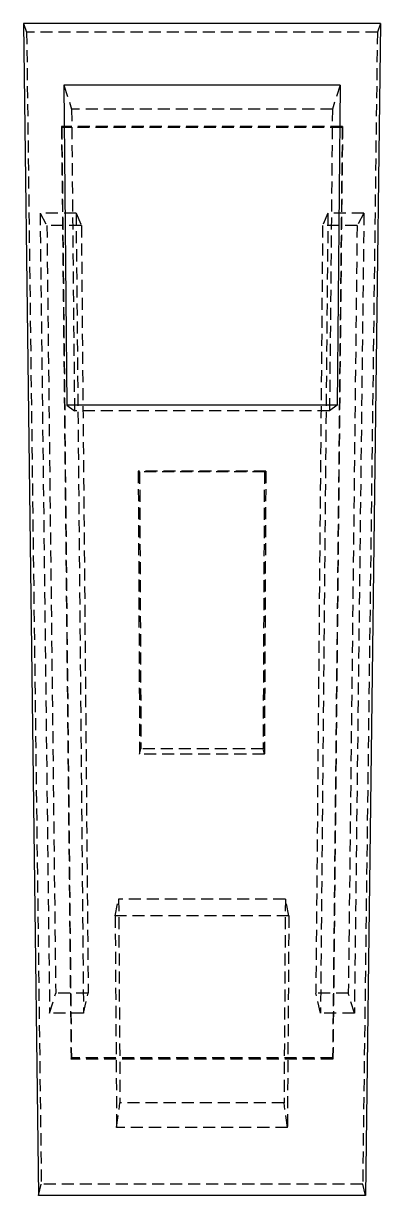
# Model space of a CAD drawing. Header units: millimetres. Extents: x -94 to 94, y -294 to 324.
import ezdxf

# ---------------------------------------------------------------- set-up
doc = ezdxf.new("R2010")
doc.units = ezdxf.units.MM
doc.linetypes.add('HIDDEN', pattern=[9.525, 6.35, -3.175])
doc.layers.add('hidden', color=7, linetype='HIDDEN')
doc.layers.add('visible', color=7, linetype='CONTINUOUS')

msp = doc.modelspace()

# ---------------------------------------------------------------- linework, layer by layer
at = {"layer": 'hidden'}
for p, q in [((-94.21, 323.94), (-92.53, 319.39)), ((94.21, 323.94), (92.53, 319.39)), ((92.53, 319.39), (-92.53, 319.39)), ((-92.53, 319.39), (-84.77, -288.49)), ((92.53, 319.39), (84.77, -288.49)), ((-72.94, 291.38), (-68.8, 278.73)), ((72.94, 291.38), (68.8, 278.73)), ((68.8, 278.73), (-68.8, 278.73)), ((-68.8, 278.73), (-67.28, 119.54)), ((68.8, 278.73), (67.28, 119.54)), ((-74.14, 269.55), (-73.97, 269.07)), ((74.14, 269.55), (-74.14, 269.55)), ((-74.14, 269.55), (-69.08, -222.41)), ((73.97, 269.07), (-73.97, 269.07)), ((-73.97, 269.07), (-68.92, -221.76)), ((73.97, 269.07), (68.92, -221.76)), ((74.14, 269.55), (69.08, -222.41)), ((74.14, 269.55), (73.97, 269.07)), ((-85.43, 223.83), (-81.84, 217.31)), ((-66.45, 223.83), (-85.43, 223.83)), ((-85.43, 223.83), (-80.39, -198.24)), ((-66.45, 223.83), (-63.65, 217.31)), ((-66.45, 223.83), (-62.53, -198.24)), ((66.45, 223.83), (62.53, -198.24)), ((66.45, 223.83), (63.65, 217.31)), ((85.43, 223.83), (66.45, 223.83)), ((85.43, 223.83), (80.39, -198.24)), ((85.43, 223.83), (81.84, 217.31)), ((-63.65, 217.31), (-81.84, 217.31)), ((-81.84, 217.31), (-77.2, -187.67)), ((-63.65, 217.31), (-60.05, -187.67)), ((63.65, 217.31), (60.05, -187.67)), ((81.84, 217.31), (63.65, 217.31)), ((81.84, 217.31), (77.2, -187.67)), ((-71.24, 122.54), (-67.28, 119.54)), ((67.28, 119.54), (-67.28, 119.54)), ((71.24, 122.54), (67.28, 119.54)), ((-33.64, 87.8), (-32.92, 87.39)), ((33.64, 87.8), (-33.64, 87.8)), ((-33.64, 87.8), (-32.92, -61.49)), ((32.92, 87.39), (-32.92, 87.39)), ((-32.92, 87.39), (-32.23, -58.77)), ((32.92, 87.39), (32.23, -58.77)), ((33.64, 87.8), (32.92, 87.39)), ((33.64, 87.8), (32.92, -61.49)), ((-32.92, -61.49), (-32.23, -58.77)), ((32.92, -61.49), (-32.92, -61.49)), ((32.23, -58.77), (-32.23, -58.77)), ((32.92, -61.49), (32.23, -58.77)), ((-45.82, -146.78), (-43.97, -138.08)), ((43.97, -138.08), (-43.97, -138.08)), ((-43.97, -138.08), (-43.27, -245.49)), ((43.97, -138.08), (43.27, -245.49)), ((45.82, -146.78), (43.97, -138.08)), ((45.82, -146.78), (-45.82, -146.78)), ((-45.82, -146.78), (-45.06, -258.5)), ((45.82, -146.78), (45.06, -258.5)), ((-80.39, -198.24), (-77.2, -187.67)), ((-60.05, -187.67), (-77.2, -187.67)), ((-62.53, -198.24), (-60.05, -187.67)), ((77.2, -187.67), (60.05, -187.67)), ((62.53, -198.24), (60.05, -187.67)), ((80.39, -198.24), (77.2, -187.67)), ((-62.53, -198.24), (-80.39, -198.24)), ((80.39, -198.24), (62.53, -198.24)), ((-69.08, -222.41), (-68.92, -221.76)), ((69.08, -222.41), (-69.08, -222.41)), ((68.92, -221.76), (-68.92, -221.76)), ((69.08, -222.41), (68.92, -221.76)), ((-45.06, -258.5), (-43.27, -245.49)), ((43.27, -245.49), (-43.27, -245.49)), ((45.06, -258.5), (43.27, -245.49)), ((45.06, -258.5), (-45.06, -258.5)), ((-86.18, -294.42), (-84.77, -288.49)), ((84.77, -288.49), (-84.77, -288.49)), ((86.18, -294.42), (84.77, -288.49))]:
    msp.add_line(p, q, dxfattribs=at)
at = {"layer": 'visible'}
for p, q in [((94.21, 323.94), (-94.21, 323.94)), ((-94.21, 323.94), (-86.18, -294.42)), ((94.21, 323.94), (86.18, -294.42)), ((72.94, 291.38), (-72.94, 291.38)), ((-72.94, 291.38), (-71.24, 122.54)), ((72.94, 291.38), (71.24, 122.54)), ((71.24, 122.54), (-71.24, 122.54)), ((86.18, -294.42), (-86.18, -294.42))]:
    msp.add_line(p, q, dxfattribs=at)

doc.saveas('drawing.dxf')
